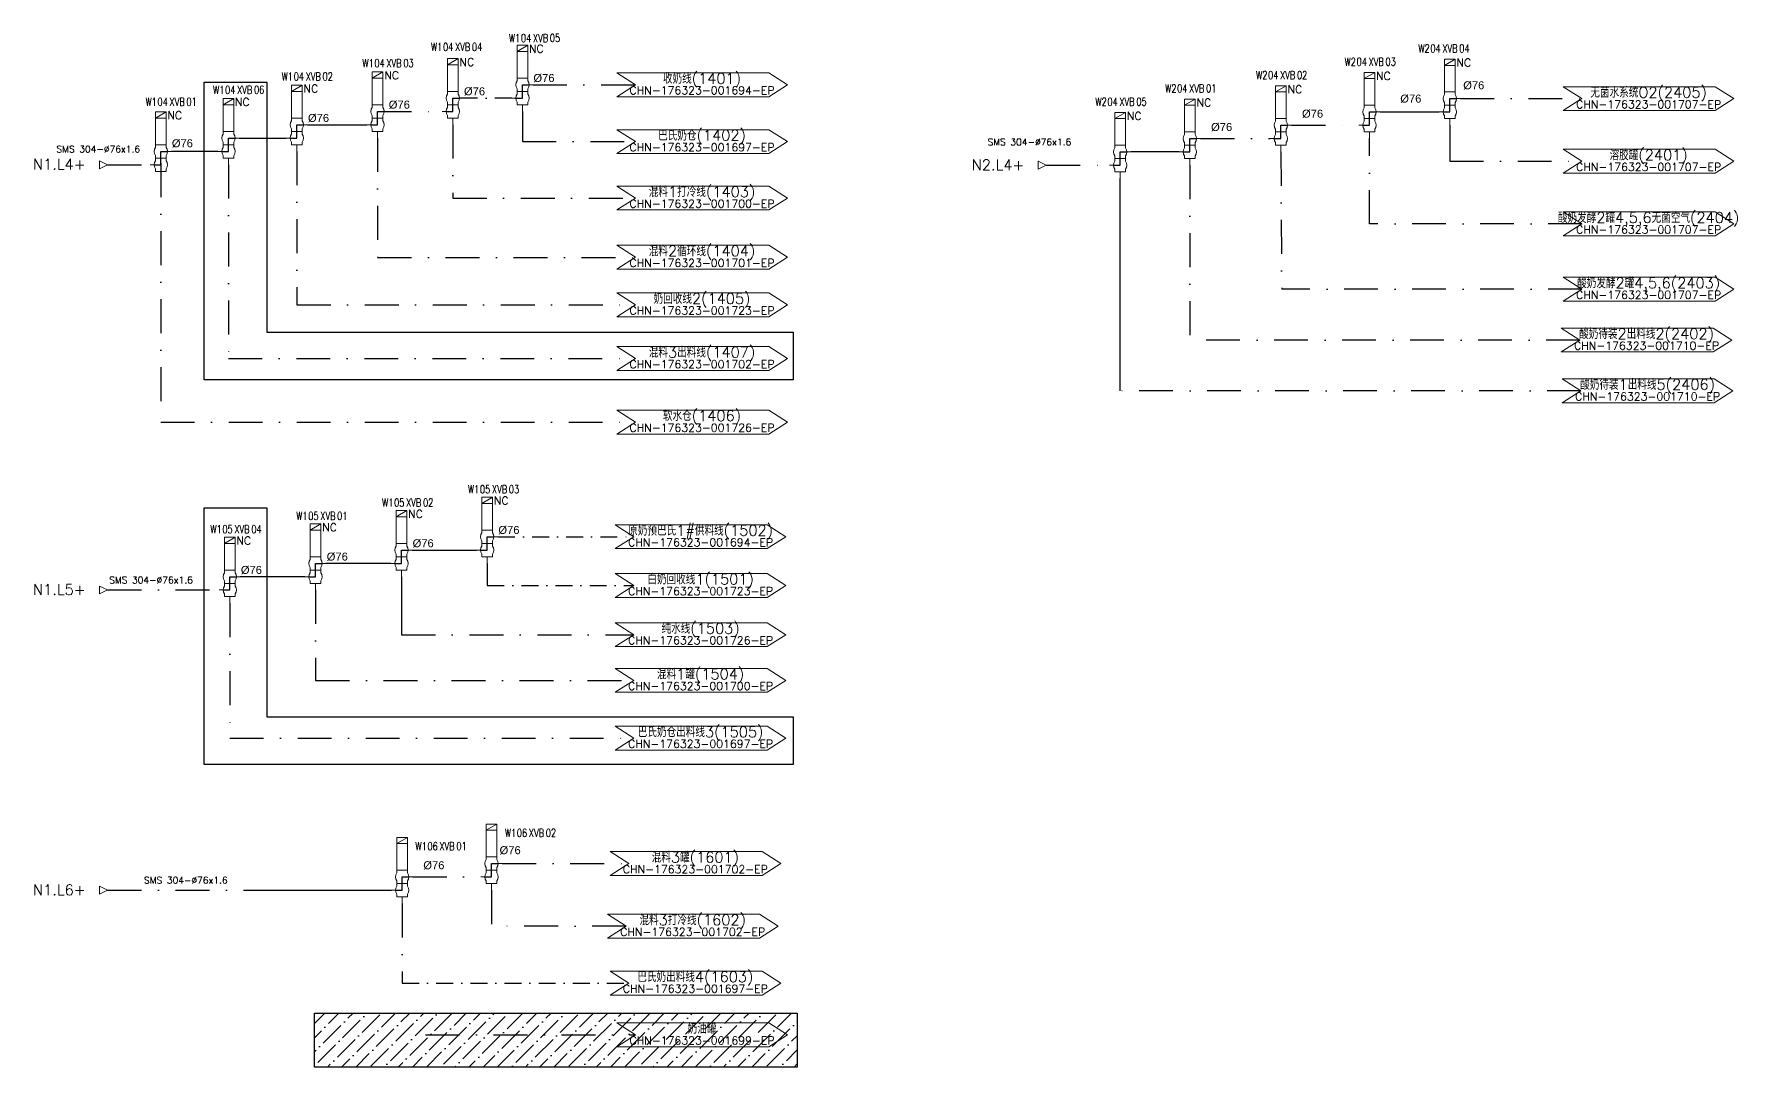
# Model space of a CAD drawing. Header units: inches. Extents: x 22846 to 24213, y 20743 to 21669.
# Drawn here: x 22846 to 23483, y 20743 to 21131 of the extents above; entities that cross this region are included whole.
import ezdxf
from ezdxf.enums import TextEntityAlignment as Align

# ---------------------------------------------------------------- set-up
doc = ezdxf.new("R2010")
doc.units = ezdxf.units.IN
doc.header["$MEASUREMENT"] = 0
doc.linetypes.add('DASHDOT2', pattern=[12.7, 6.35, -3.175, 0, -3.175])
doc.layers.add('31 Equipment', color=7, linetype='Continuous', lineweight=9)
doc.layers.add('61 Revision Cloud', color=1, linetype='Continuous', lineweight=9)
for name, color, linetype in [('DIAMETRE', 7, 'Continuous'), ('Future', 140, 'Continuous'), ('MATERIEL-DIVERS', 7, 'Continuous'), ('PHASE I', 8, 'Continuous'), ('REPERES', 7, 'Continuous'), ('techn-data', 7, 'Continuous'), ('TEXTES', 7, 'Continuous'), ('TUYAUTERIE-NEP', 4, 'DASHDOT2'), ('TXT_FR', 7, 'Continuous')]:
    doc.layers.add(name, color=color, linetype=linetype)
doc.layers.get('REPERES').off()
doc.styles.add('ROMANC', font='romanc')
doc.styles.add('ROMANS', font='ROMANS.SHX')
doc.styles.get("Standard").update_dxf_attribs({"font": 'arial.ttf'})
doc.styles.add('USER1', font='TXT.SHX', dxfattribs={"bigfont": 'gbcbig.shx'})

# ---------------------------------------------------------------- blocks, each defined once
blk = doc.blocks.new('APV-SIGN-ARW-FLOW-1')
at = {"layer": '31 Equipment'}
for p, q in [((-1.5, -1.5), (-1.5, 1.5)), ((-1.5, 1.5), (1.5, 0)), ((1.5, 0), (-1.5, -1.5))]:
    blk.add_line(p, q, dxfattribs=at)
blk = doc.blocks.new('SMS-316-76')
at = {"layer": 'techn-data', "style": 'ROMANS'}
blk.add_text('SMS 304-%%C76x1.6', height=2.5, dxfattribs=at).set_placement((1.64, 2.84), align=Align.MIDDLE_CENTER)
blk = doc.blocks.new('REPNORM1')
at = {"layer": 'TEXTES', "style": 'ROMANS', "width": 0.75}
for tag, p in [('ZONE', (-9.75, -1.25)), ('SOUSZONE', (-5.25, -1.25)), ('ELEMENT', (-0.75, -1.25)), ('NUM', (5.59, -1.22))]:
    blk.add_attdef(tag, p, '', height=3, dxfattribs=at)
blk = doc.blocks.new('APV-SIGN-ARW-DWG-1')
at = {"layer": '31 Equipment'}
for p, q in [((-32, 4.49), (25, 4.49)), ((-32, 4.49), (-25, 0)), ((-25, 0), (-32, -4.49)), ((25, 4.49), (32, 0)), ((32, 0), (25, -4.49)), ((-32, -4.49), (25, -4.49))]:
    blk.add_line(p, q, dxfattribs=at)
at = {"layer": '31 Equipment', "style": 'ROMANS', "width": 0.8}
for tag, p in [('TEXT1', (0, 0.37)), ('TEXT2', (0, -3.63))]:
    blk.add_attdef(tag, text='', height=3, dxfattribs=at).set_placement(p, align=Align.CENTER)
blk = doc.blocks.new('APV-VLV-SSEAT-SW43-11')
at = {"layer": '31 Equipment', "ltscale": 38}
for p, q in [((-2, 6.5), (-2, 7.5)), ((2, 6.5), (2, 7.5)), ((-4, 0), (-2.5, 0)), ((-2, 2.5), (-2, 3.5)), ((-2, 2.5), (2, 2.5)), ((-2, 1.5), (-2, 2.5)), ((2, 2.5), (2, 3.5)), ((2, 1.5), (2, 2.5)), ((2.5, 5), (4, 5)), ((-2, -2.5), (-2, -1.5)), ((-2, -2.5), (2, -2.5)), ((0, -5), (0, -2.5)), ((2, -2.5), (2, -1.5))]:
    blk.add_line(p, q, dxfattribs=at)
at = {"layer": '31 Equipment', "lineweight": 30}
for p, q in [((-2.5, 0), (0, 0)), ((0, 5), (2.5, 5))]:
    blk.add_line(p, q, dxfattribs=at)
at = {"layer": '31 Equipment', "lineweight": 30, "ltscale": 38}
blk.add_line((0, 0), (0, 5), dxfattribs=at)
at = {"layer": '31 Equipment', "ltscale": 38}
blk.add_lwpolyline([(-2, 7.5), (2, 7.5), (2, 17.5), (-2, 17.5)], close=True, dxfattribs=at)
for centre, start, end in [((0, 5), 143.1301, 216.8699), ((0, 5), 323.1301, 36.8699), ((0, 0), 143.1301, 216.8699), ((0, 0), 323.1301, 36.8699)]:
    blk.add_arc(centre, 2.5, start, end, dxfattribs=at)
blk = doc.blocks.new('A$C67AE6050')
at = {"layer": '31 Equipment'}
for p, q in [((2, 22.5), (2, 24.84)), ((2, 24.84), (6, 24.84)), ((2, 22.5), (6, 24.84)), ((6, 24.84), (6, 22.5))]:
    blk.add_line(p, q, dxfattribs=at)
blk.add_blockref('APV-VLV-SSEAT-SW43-11', (4, 5), dxfattribs=at)

msp = doc.modelspace()

# ---------------------------------------------------------------- hatches: boundary and pattern name
at = {"layer": 'Future', "linetype": 'ByBlock'}
h = msp.add_hatch(dxfattribs=at)
h.set_pattern_fill('ANSI36', color=4, scale=30)
h.set_pattern_definition([(45, (0, -748.9574), (1.9887378, 7.2920387), [9.375, -1.875, 0, -1.875])])
h.paths.add_polyline_path([(22950.72, 20763.18), (23131.79, 20763.18), (23131.79, 20742.96), (22950.72, 20742.96)])

# ---------------------------------------------------------------- linework, layer by layer
at = {"layer": 'Future', "color": 4, "linetype": 'ByBlock'}
msp.add_lwpolyline([(22950.72, 20763.18), (23131.79, 20763.18), (23131.79, 20742.96), (22950.72, 20742.96), (22950.72, 20763.18)], dxfattribs=at)
at = {"layer": 'PHASE I', "linetype": 'ByBlock'}
for points in [[(23130.31, 21000.82), (22909.4, 21000.82), (22909.4, 21112.44), (22932.85, 21112.44), (22932.85, 21018.64), (23130.31, 21018.64), (23130.31, 21000.82)], [(23130.31, 20856.5), (22909.4, 20856.5), (22909.4, 20952.78), (22932.85, 20952.78), (22932.85, 20874.31), (23130.31, 20874.31), (23130.31, 20856.5)]]:
    msp.add_lwpolyline(points, dxfattribs=at)
at = {"layer": 'TUYAUTERIE-NEP', "ltscale": 2}
for p, q in [((23032.7, 21111.48), (23071.08, 21111.48)), ((22974.44, 21101.48), (22998.64, 21101.48)), ((23028.7, 21101.48), (23028.7, 21090.12)), ((23380.48, 21106.25), (23426.06, 21106.25)), ((23002.64, 21096.48), (23002.64, 21068.98)), ((23317.16, 21096.25), (23342.34, 21096.25)), ((22974.44, 21091.48), (22974.44, 21046.63)), ((23028.7, 21090.12), (23071.08, 21090.12)), ((23283.06, 21091.25), (23309.16, 21091.25)), ((23346.34, 21059.25), (23346.34, 21091.45)), ((22893.1, 21081.99), (22893.1, 20984.93)), ((22944.14, 21086.48), (22944.14, 21028.89)), ((23313.16, 21086.25), (23313.47, 21034.75)), ((23376.48, 21082.75), (23426.06, 21082.75)), ((22873.18, 21081.48), (22889.1, 21081.48)), ((23225.18, 21081.25), (23248.9, 21081.25)), ((23279.06, 21081.25), (23279.06, 21015.7)), ((23002.64, 21068.98), (23071.08, 21068.98)), ((23426.06, 21059.25), (23346.34, 21059.25)), ((22974.44, 21046.63), (23071.08, 21046.63)), ((23426.06, 21034.75), (23313.47, 21034.75)), ((22944.14, 21028.89), (23071.08, 21028.89)), ((23425.27, 21015.7), (23279.06, 21015.7)), ((23425.67, 20996.64), (23252.9, 20996.64)), ((22893.1, 20984.93), (23071.08, 20984.93)), ((22873.18, 20921.92), (22914.98, 20921.92)), ((22918.98, 20916.92), (22918.98, 20866.33)), ((22951.18, 20921.92), (22951.18, 20888.02)), ((22983.38, 20905.16), (23070.55, 20905.16)), ((22951.18, 20888.02), (23070.55, 20888.02)), ((22918.98, 20866.33), (23070.55, 20866.33)), ((22987.64, 20814.28), (23013.17, 20814.28)), ((23021.17, 20819.28), (23068.58, 20819.28)), ((22873.18, 20809.28), (22947.18, 20809.28)), ((23017.17, 20809.28), (23017.17, 20795.78)), ((22983.64, 20804.28), (22983.64, 20774.46)), ((23067.58, 20795.78), (23017.17, 20795.78)), ((22992.43, 20755.04), (23071.08, 20755.04))]:
    msp.add_line(p, q, dxfattribs=at)
at = {"layer": 'TUYAUTERIE-NEP'}
for p, q in [((23024.7, 21106.48), (23002.64, 21106.48)), ((23019.56, 20941.92), (23070.55, 20941.92)), ((23015.56, 20923.62), (23070.55, 20923.62)), ((22983.64, 20774.46), (23068.58, 20774.46))]:
    msp.add_line(p, q, dxfattribs=at)
at = {"layer": 'TUYAUTERIE-NEP', "linetype": 'ByBlock'}
for p, q in [((23350.34, 21101.25), (23372.48, 21101.25)), ((22948.14, 21096.48), (22970.44, 21096.48)), ((23376.48, 21096.25), (23376.48, 21082.75)), ((22922.45, 21091.48), (22940.14, 21091.48)), ((22914.45, 21086.48), (22897.1, 21086.48)), ((23275.06, 21086.25), (23256.9, 21086.25)), ((23252.9, 20996.64), (23252.9, 21076.25)), ((22987.38, 20936.92), (23011.56, 20936.92)), ((22979.38, 20931.92), (22955.03, 20931.92)), ((23015.56, 20931.92), (23015.56, 20923.62)), ((22947.18, 20926.92), (22922.83, 20926.92)), ((22983.38, 20926.92), (22983.38, 20905.16)), ((22936.65, 20809.28), (22979.64, 20809.28))]:
    msp.add_line(p, q, dxfattribs=at)
at = {"layer": 'TUYAUTERIE-NEP', "ltscale": 2}
msp.add_lwpolyline([(22918.45, 21081.48), (22918.45, 21008.76), (23071.08, 21008.76)], dxfattribs=at)

# ---------------------------------------------------------------- block references
at = {"layer": '61 Revision Cloud'}
for p in [(22998.64, 21096.48), (23024.7, 21101.48), (23372.48, 21096.25), (22970.44, 21091.48), (23342.34, 21091.25), (22940.14, 21086.48), (23309.16, 21086.25), (22889.1, 21076.48), (22914.45, 21081.48), (23248.9, 21076.25), (23275.06, 21081.25), (23011.56, 20931.92), (22979.38, 20926.92), (22914.98, 20916.92), (22947.18, 20921.92), (23013.17, 20809.28), (22979.64, 20804.28)]:
    msp.add_blockref('A$C67AE6050', p, dxfattribs=at)
at = {"layer": 'MATERIEL-DIVERS'}
ref = msp.add_blockref('APV-SIGN-ARW-DWG-1', (23096.08, 21111.48), dxfattribs=at)
ref.add_attrib('TEXT1', '收奶线(1401)', dxfattribs={"layer": '31 Equipment', "height": 4, "style": 'USER1'}).set_placement((23096.08, 21111.86), align=Align.CENTER)
ref.add_attrib('TEXT2', 'CHN-176323-001694-EP', dxfattribs={"layer": '31 Equipment', "height": 3, "style": 'USER1'}).set_placement((23096.08, 21107.86), align=Align.CENTER)
ref = msp.add_blockref('APV-SIGN-ARW-DWG-1', (23451.06, 21106.25), dxfattribs=at)
ref.add_attrib('TEXT1', '无菌水系统O2(2405)', dxfattribs={"layer": '31 Equipment', "height": 4, "style": 'USER1'}).set_placement((23451.06, 21106.62), align=Align.CENTER)
ref.add_attrib('TEXT2', 'CHN-176323-001707-EP', dxfattribs={"layer": '31 Equipment', "height": 3, "style": 'USER1'}).set_placement((23451.06, 21102.62), align=Align.CENTER)
ref = msp.add_blockref('APV-SIGN-ARW-DWG-1', (23096.08, 21090.12), dxfattribs=at)
ref.add_attrib('TEXT1', '巴氏奶仓(1402)', dxfattribs={"layer": '31 Equipment', "height": 4, "style": 'USER1'}).set_placement((23096.08, 21090.5), align=Align.CENTER)
ref.add_attrib('TEXT2', 'CHN-176323-001697-EP', dxfattribs={"layer": '31 Equipment', "height": 3, "style": 'USER1'}).set_placement((23096.08, 21086.5), align=Align.CENTER)
at = {"layer": 'MATERIEL-DIVERS', "xscale": -1, "rotation": 180}
for p in [(22871.68, 21081.48), (23223.68, 21081.25), (23223.68, 21081.25), (22871.68, 20921.92), (22871.68, 20809.28)]:
    msp.add_blockref('APV-SIGN-ARW-FLOW-1', p, dxfattribs=at)
at = {"layer": 'MATERIEL-DIVERS'}
ref = msp.add_blockref('APV-SIGN-ARW-DWG-1', (23451.06, 21082.75), dxfattribs=at)
ref.add_attrib('TEXT1', '溶胶罐(2401)', dxfattribs={"layer": '31 Equipment', "height": 4, "style": 'USER1'}).set_placement((23451.06, 21083.12), align=Align.CENTER)
ref.add_attrib('TEXT2', 'CHN-176323-001707-EP', dxfattribs={"layer": '31 Equipment', "height": 3, "style": 'USER1'}).set_placement((23451.06, 21079.12), align=Align.CENTER)
ref = msp.add_blockref('APV-SIGN-ARW-DWG-1', (23096.08, 21068.98), dxfattribs=at)
ref.add_attrib('TEXT1', '混料1打冷线(1403)', dxfattribs={"layer": '31 Equipment', "height": 4, "style": 'USER1'}).set_placement((23096.08, 21069.35), align=Align.CENTER)
ref.add_attrib('TEXT2', 'CHN-176323-001700-EP', dxfattribs={"layer": '31 Equipment', "height": 3, "style": 'USER1'}).set_placement((23096.08, 21065.35), align=Align.CENTER)
ref = msp.add_blockref('APV-SIGN-ARW-DWG-1', (23451.06, 21059.25), dxfattribs=at)
ref.add_attrib('TEXT1', '酸奶发酵2罐4,5,6无菌空气(2404)', dxfattribs={"layer": '31 Equipment', "height": 4, "style": 'USER1'}).set_placement((23451.06, 21059.62), align=Align.CENTER)
ref.add_attrib('TEXT2', 'CHN-176323-001707-EP', dxfattribs={"layer": '31 Equipment', "height": 3, "style": 'USER1'}).set_placement((23451.06, 21055.62), align=Align.CENTER)
ref = msp.add_blockref('APV-SIGN-ARW-DWG-1', (23096.08, 21046.74), dxfattribs=at)
ref.add_attrib('TEXT1', '混料2循环线(1404)', dxfattribs={"layer": '31 Equipment', "height": 4, "style": 'USER1'}).set_placement((23096.08, 21047.11), align=Align.CENTER)
ref.add_attrib('TEXT2', 'CHN-176323-001701-EP', dxfattribs={"layer": '31 Equipment', "height": 3, "style": 'USER1'}).set_placement((23096.08, 21043.11), align=Align.CENTER)
ref = msp.add_blockref('APV-SIGN-ARW-DWG-1', (23451.06, 21034.75), dxfattribs=at)
ref.add_attrib('TEXT1', '酸奶发酵2罐4,5,6(2403)', dxfattribs={"layer": '31 Equipment', "height": 4, "style": 'USER1'}).set_placement((23451.06, 21035.12), align=Align.CENTER)
ref.add_attrib('TEXT2', 'CHN-176323-001707-EP', dxfattribs={"layer": '31 Equipment', "height": 3, "style": 'USER1'}).set_placement((23451.06, 21031.12), align=Align.CENTER)
ref = msp.add_blockref('APV-SIGN-ARW-DWG-1', (23096.08, 21028.89), dxfattribs=at)
ref.add_attrib('TEXT1', '奶回收线2(1405)', dxfattribs={"layer": '31 Equipment', "height": 4, "style": 'USER1'}).set_placement((23096.08, 21029.26), align=Align.CENTER)
ref.add_attrib('TEXT2', 'CHN-176323-001723-EP', dxfattribs={"layer": '31 Equipment', "height": 3, "style": 'USER1'}).set_placement((23096.08, 21025.26), align=Align.CENTER)
ref = msp.add_blockref('APV-SIGN-ARW-DWG-1', (23450.27, 21015.7), dxfattribs=at)
ref.add_attrib('TEXT1', '酸奶待装2出料线2(2402)', dxfattribs={"layer": '31 Equipment', "height": 4, "style": 'USER1'}).set_placement((23450.27, 21016.07), align=Align.CENTER)
ref.add_attrib('TEXT2', 'CHN-176323-001710-EP', dxfattribs={"layer": '31 Equipment', "height": 3, "style": 'USER1'}).set_placement((23450.27, 21012.07), align=Align.CENTER)
ref = msp.add_blockref('APV-SIGN-ARW-DWG-1', (23096.08, 21008.76), dxfattribs=at)
ref.add_attrib('TEXT1', '混料3出料线(1407)', dxfattribs={"layer": '31 Equipment', "height": 4, "style": 'USER1'}).set_placement((23096.08, 21009.13), align=Align.CENTER)
ref.add_attrib('TEXT2', 'CHN-176323-001702-EP', dxfattribs={"layer": '31 Equipment', "height": 3, "style": 'USER1'}).set_placement((23096.08, 21005.13), align=Align.CENTER)
ref = msp.add_blockref('APV-SIGN-ARW-DWG-1', (23450.67, 20996.64), dxfattribs=at)
ref.add_attrib('TEXT1', '酸奶待装1出料线5(2406)', dxfattribs={"layer": '31 Equipment', "height": 4, "style": 'USER1'}).set_placement((23450.67, 20997.02), align=Align.CENTER)
ref.add_attrib('TEXT2', 'CHN-176323-001710-EP', dxfattribs={"layer": '31 Equipment', "height": 3, "style": 'USER1'}).set_placement((23450.67, 20993.02), align=Align.CENTER)
ref = msp.add_blockref('APV-SIGN-ARW-DWG-1', (23096.08, 20984.93), dxfattribs=at)
ref.add_attrib('TEXT1', '软水仓(1406)', dxfattribs={"layer": '31 Equipment', "height": 4, "style": 'USER1'}).set_placement((23096.08, 20985.3), align=Align.CENTER)
ref.add_attrib('TEXT2', 'CHN-176323-001726-EP', dxfattribs={"layer": '31 Equipment', "height": 3, "style": 'USER1'}).set_placement((23096.08, 20981.3), align=Align.CENTER)
ref = msp.add_blockref('APV-SIGN-ARW-DWG-1', (23095.55, 20941.92), dxfattribs=at)
ref.add_attrib('TEXT1', '原奶预巴氏1#供料线(1502)', dxfattribs={"layer": '31 Equipment', "height": 4, "style": 'USER1'}).set_placement((23095.55, 20942.3), align=Align.CENTER)
ref.add_attrib('TEXT2', 'CHN-176323-001694-EP', dxfattribs={"layer": '31 Equipment', "height": 3, "style": 'USER1'}).set_placement((23095.55, 20938.3), align=Align.CENTER)
ref = msp.add_blockref('APV-SIGN-ARW-DWG-1', (23095.55, 20923.62), dxfattribs=at)
ref.add_attrib('TEXT1', '白奶回收线1(1501)', dxfattribs={"layer": '31 Equipment', "height": 4, "style": 'USER1'}).set_placement((23095.55, 20923.99), align=Align.CENTER)
ref.add_attrib('TEXT2', 'CHN-176323-001723-EP', dxfattribs={"layer": '31 Equipment', "height": 3, "style": 'USER1'}).set_placement((23095.55, 20919.99), align=Align.CENTER)
ref = msp.add_blockref('APV-SIGN-ARW-DWG-1', (23095.55, 20905.16), dxfattribs=at)
ref.add_attrib('TEXT1', '纯水线(1503)', dxfattribs={"layer": '31 Equipment', "height": 4, "style": 'USER1'}).set_placement((23095.55, 20905.53), align=Align.CENTER)
ref.add_attrib('TEXT2', 'CHN-176323-001726-EP', dxfattribs={"layer": '31 Equipment', "height": 3, "style": 'USER1'}).set_placement((23095.55, 20901.53), align=Align.CENTER)
ref = msp.add_blockref('APV-SIGN-ARW-DWG-1', (23095.55, 20888.02), dxfattribs=at)
ref.add_attrib('TEXT1', '混料1罐(1504)', dxfattribs={"layer": '31 Equipment', "height": 4, "style": 'USER1'}).set_placement((23095.55, 20888.4), align=Align.CENTER)
ref.add_attrib('TEXT2', 'CHN-176323-001700-EP', dxfattribs={"layer": '31 Equipment', "height": 3, "style": 'USER1'}).set_placement((23095.55, 20884.4), align=Align.CENTER)
ref = msp.add_blockref('APV-SIGN-ARW-DWG-1', (23095.55, 20866.33), dxfattribs=at)
ref.add_attrib('TEXT1', '巴氏奶仓出料线3(1505)', dxfattribs={"layer": '31 Equipment', "height": 4, "style": 'USER1'}).set_placement((23095.55, 20866.7), align=Align.CENTER)
ref.add_attrib('TEXT2', 'CHN-176323-001697-EP', dxfattribs={"layer": '31 Equipment', "height": 3, "style": 'USER1'}).set_placement((23095.55, 20862.7), align=Align.CENTER)
ref = msp.add_blockref('APV-SIGN-ARW-DWG-1', (23093.58, 20819.28), dxfattribs=at)
ref.add_attrib('TEXT1', '混料3罐(1601)', dxfattribs={"layer": '31 Equipment', "height": 4, "style": 'USER1'}).set_placement((23093.58, 20819.66), align=Align.CENTER)
ref.add_attrib('TEXT2', 'CHN-176323-001702-EP', dxfattribs={"layer": '31 Equipment', "height": 3, "style": 'USER1'}).set_placement((23093.58, 20815.66), align=Align.CENTER)
ref = msp.add_blockref('APV-SIGN-ARW-DWG-1', (23092.58, 20795.78), dxfattribs=at)
ref.add_attrib('TEXT1', '混料3打冷线(1602)', dxfattribs={"layer": '31 Equipment', "height": 4, "style": 'USER1'}).set_placement((23092.58, 20796.16), align=Align.CENTER)
ref.add_attrib('TEXT2', 'CHN-176323-001702-EP', dxfattribs={"layer": '31 Equipment', "height": 3, "style": 'USER1'}).set_placement((23092.58, 20792.16), align=Align.CENTER)
ref = msp.add_blockref('APV-SIGN-ARW-DWG-1', (23093.58, 20774.46), dxfattribs=at)
ref.add_attrib('TEXT1', '巴氏奶出料线4(1603)', dxfattribs={"layer": '31 Equipment', "height": 4, "style": 'USER1'}).set_placement((23093.58, 20774.84), align=Align.CENTER)
ref.add_attrib('TEXT2', 'CHN-176323-001697-EP', dxfattribs={"layer": '31 Equipment', "height": 3, "style": 'USER1'}).set_placement((23093.58, 20770.84), align=Align.CENTER)
ref = msp.add_blockref('APV-SIGN-ARW-DWG-1', (23096.08, 20755.04), dxfattribs=at)
ref.add_attrib('TEXT1', '奶油罐', dxfattribs={"layer": '31 Equipment', "height": 4, "style": 'USER1'}).set_placement((23096.08, 20755.42), align=Align.CENTER)
ref.add_attrib('TEXT2', 'CHN-176323-001699-EP', dxfattribs={"layer": '31 Equipment', "height": 3, "style": 'USER1'}).set_placement((23096.08, 20751.42), align=Align.CENTER)
at = {"layer": 'REPERES'}
for p, values in [((23004.19, 21125.39), {'ZONE': 'W1', 'SOUSZONE': '04', 'ELEMENT': 'XVB', 'NUM': '04'}), ((23033.42, 21128.73), {'ZONE': 'W1', 'SOUSZONE': '04', 'ELEMENT': 'XVB', 'NUM': '05'}), ((23374.46, 21124.83), {'ZONE': 'W2', 'SOUSZONE': '04', 'ELEMENT': 'XVB', 'NUM': '04'}), ((22978.49, 21119.3), {'ZONE': 'W1', 'SOUSZONE': '04', 'ELEMENT': 'XVB', 'NUM': '03'}), ((23346.79, 21119.83), {'ZONE': 'W2', 'SOUSZONE': '04', 'ELEMENT': 'XVB', 'NUM': '03'}), ((22948.19, 21114.3), {'ZONE': 'W1', 'SOUSZONE': '04', 'ELEMENT': 'XVB', 'NUM': '02'}), ((23313.6, 21114.83), {'ZONE': 'W2', 'SOUSZONE': '04', 'ELEMENT': 'XVB', 'NUM': '02'}), ((22922.49, 21109.3), {'ZONE': 'W1', 'SOUSZONE': '04', 'ELEMENT': 'XVB', 'NUM': '06'}), ((23279.5, 21109.83), {'ZONE': 'W2', 'SOUSZONE': '04', 'ELEMENT': 'XVB', 'NUM': '01'}), ((22897.15, 21104.81), {'ZONE': 'W1', 'SOUSZONE': '04', 'ELEMENT': 'XVB', 'NUM': '01'}), ((23253.35, 21104.83), {'ZONE': 'W2', 'SOUSZONE': '04', 'ELEMENT': 'XVB', 'NUM': '05'}), ((23018.05, 20959.45), {'ZONE': 'W1', 'SOUSZONE': '05', 'ELEMENT': 'XVB', 'NUM': '03'}), ((22985.87, 20954.45), {'ZONE': 'W1', 'SOUSZONE': '05', 'ELEMENT': 'XVB', 'NUM': '02'}), ((22953.67, 20949.45), {'ZONE': 'W1', 'SOUSZONE': '05', 'ELEMENT': 'XVB', 'NUM': '01'}), ((22921.47, 20944.45), {'ZONE': 'W1', 'SOUSZONE': '05', 'ELEMENT': 'XVB', 'NUM': '04'}), ((22998.37, 20825.53), {'ZONE': 'W1', 'SOUSZONE': '06', 'ELEMENT': 'XVB', 'NUM': '01'}), ((23031.9, 20830.53), {'ZONE': 'W1', 'SOUSZONE': '06', 'ELEMENT': 'XVB', 'NUM': '02'})]:
    msp.add_blockref('REPNORM1', p, dxfattribs=at).add_auto_attribs(values)
at = {"layer": 'techn-data'}
for p in [(22868.03, 21084.5), (23217.21, 21087.15), (22887.81, 20922.83), (22900.86, 20810.19)]:
    msp.add_blockref('SMS-316-76', p, dxfattribs=at)

# ---------------------------------------------------------------- texts
at = {"layer": 'DIAMETRE'}
for p in [(23032.85, 21112.51), (23006.8, 21107.51), (23357.91, 21104.77), (23381.52, 21109.77), (22978.6, 21102.51), (23321.07, 21099.12), (22948.3, 21097.51), (23286.97, 21094.12), (22897.26, 21088.01), (23019.71, 20942.95), (22955.34, 20932.95), (22987.54, 20937.95), (22923.14, 20927.95), (23020.16, 20822.8), (22991.55, 20817.16)]:
    msp.add_text('%%C76', height=3, dxfattribs=at).set_placement(p)
at = {"layer": 'TEXTES', "style": 'ROMANS'}
for p in [(23005.12, 21118.5), (23031.18, 21123.5), (23378.97, 21118.26), (22976.93, 21113.5), (23348.83, 21113.26), (22946.63, 21108.5), (23315.64, 21108.26), (22895.59, 21098.5), (22920.93, 21103.5), (23255.39, 21098.26), (23281.54, 21103.26), (23018.04, 20953.94), (22985.86, 20948.94), (22921.47, 20938.94), (22953.66, 20943.94)]:
    msp.add_text('NC', height=3, dxfattribs=at).set_placement(p)
at = {"layer": 'TXT_FR', "char_height": 4, "width": 28.4993, "attachment_point": 5, "style": 'ROMANC'}
for s, insert in [('N1.L4+', (22855.08, 21081.63)), ('N2.L4+', (23207.09, 21081.39)), ('N1.L5+', (22855.08, 20922.07)), ('N1.L6+', (22855.08, 20809.42))]:
    msp.add_mtext(s, dxfattribs=dict(at, insert=insert))

doc.saveas('drawing.dxf')
